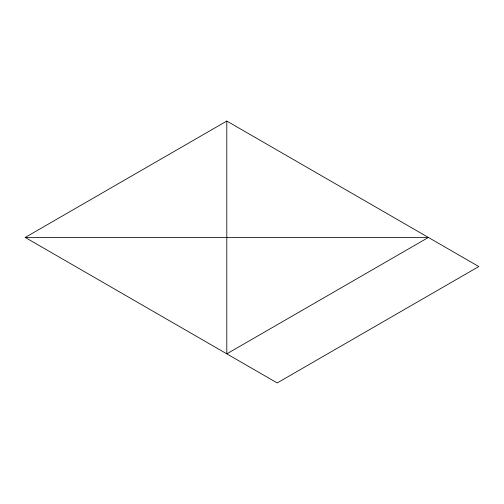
<?xml version="1.0" encoding="UTF-8"?>
<svg xmlns="http://www.w3.org/2000/svg" width="504" height="504" viewBox="0 0 504 504"><rect width="100%" height="100%" fill="white"/><g stroke="black" fill="none" stroke-linecap="round" stroke-linejoin="round"><path stroke-width="0.76" d="M25.2 237.453L226.8 121.061L478.8 266.547L277.2 382.939L25.2 237.453L428.4 237.453L226.8 353.846L226.8 121.061"/></g></svg>
